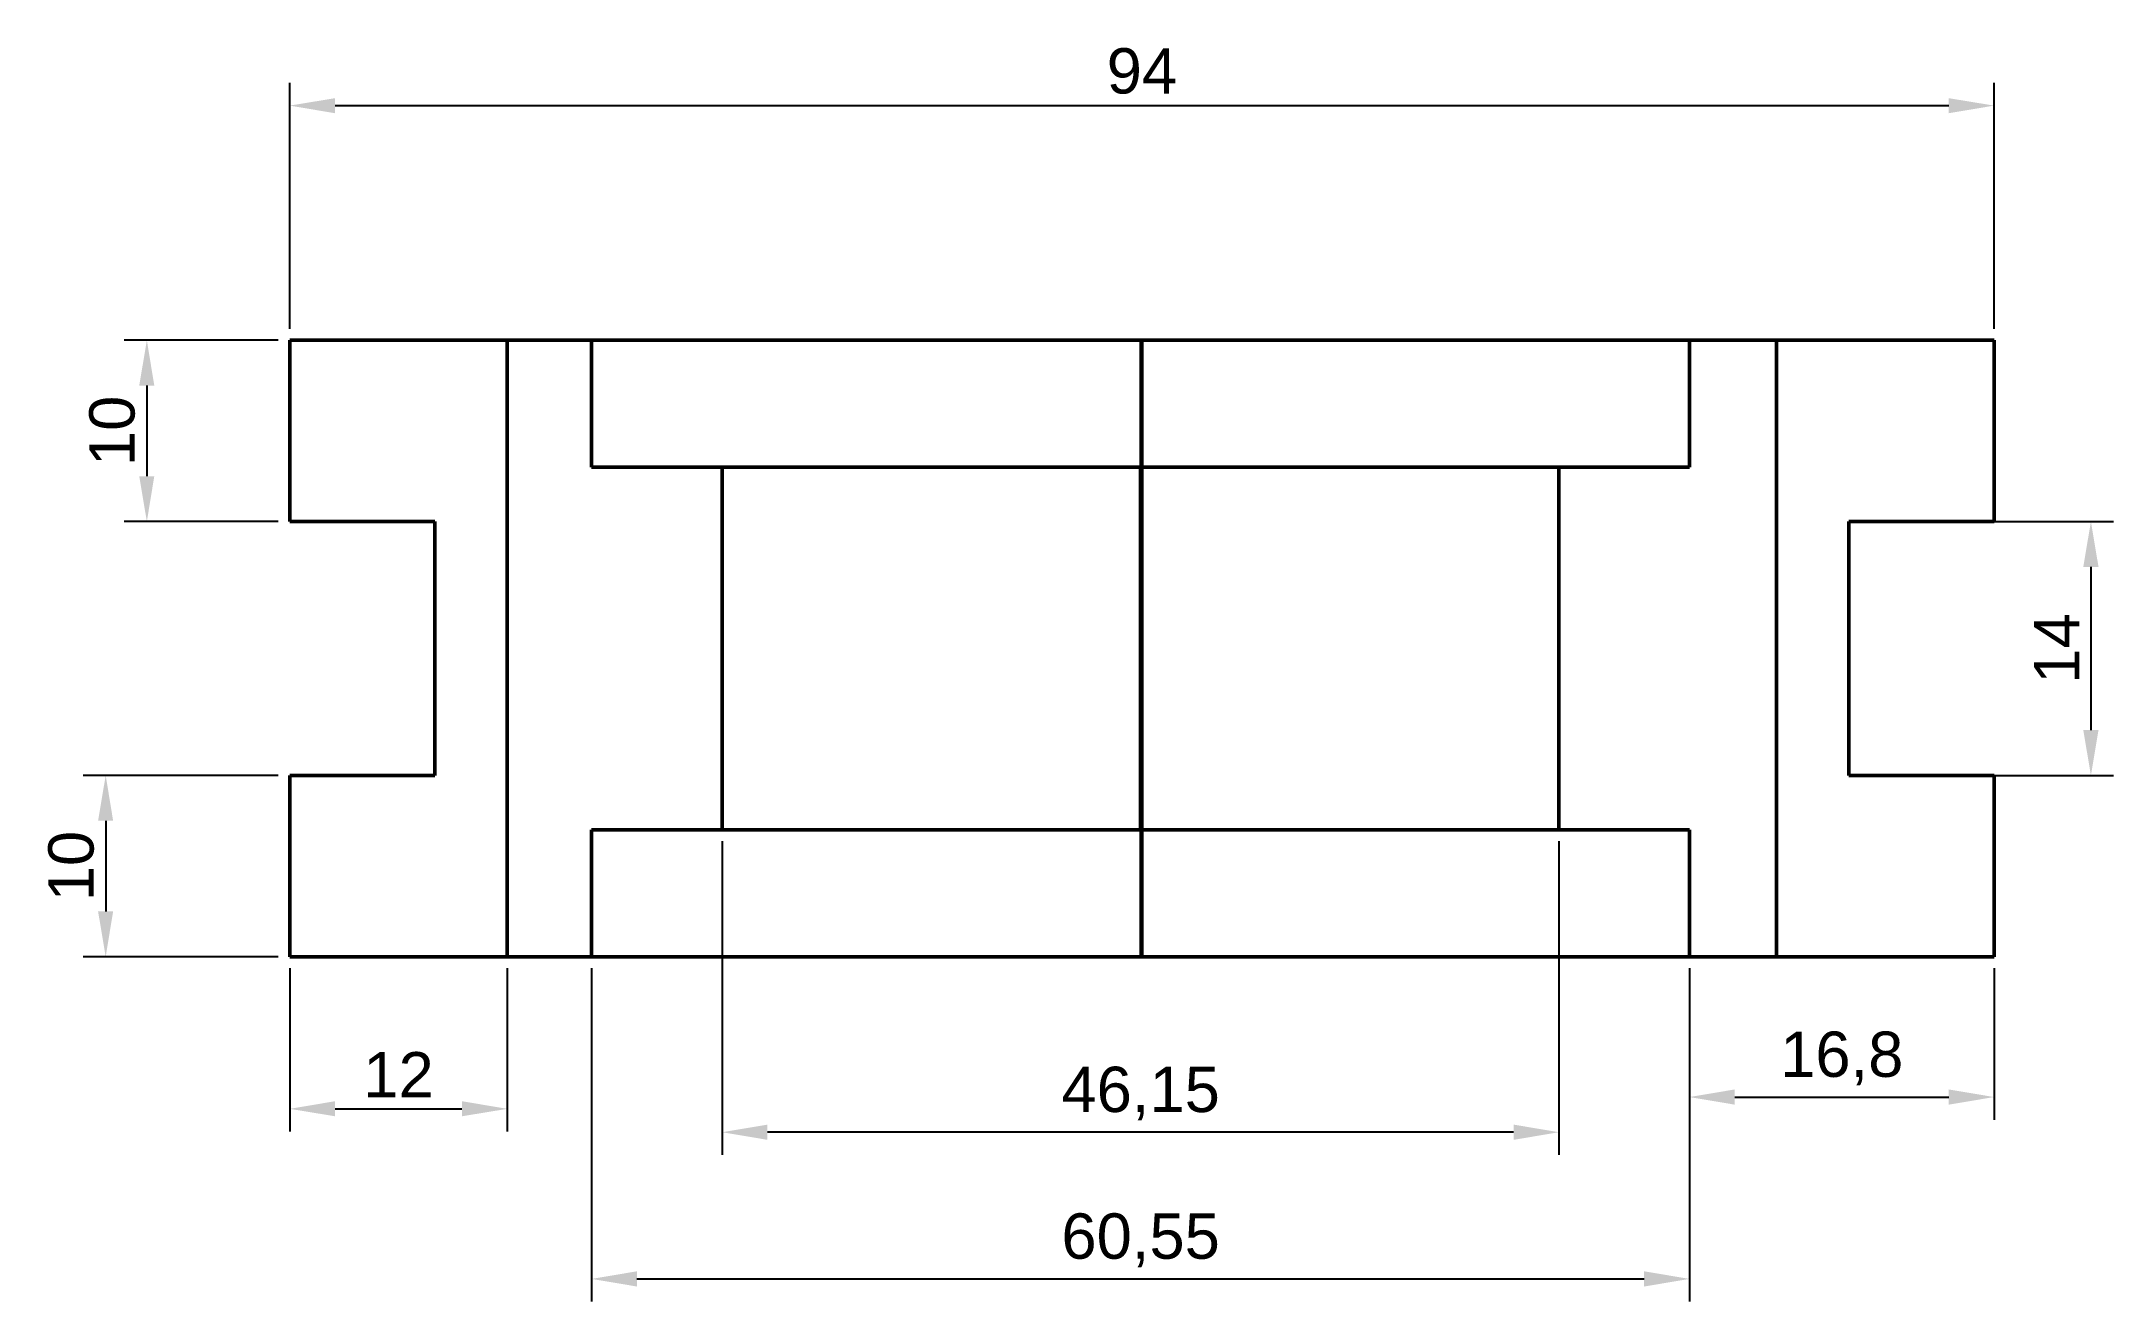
# Model space of a CAD drawing. Header units: millimetres. Extents: x 484 to 598, y 0 to 306.
# Drawn here: x 483.6 to 597.9, y 236.7 to 306.2 of the extents above.
import ezdxf

# ---------------------------------------------------------------- set-up
doc = ezdxf.new("R2010")
doc.units = ezdxf.units.MM
doc.linetypes.add('HIDDEN2', pattern=[4.7625, 3.175, -1.5875])
for name, color, linetype in [('kirtinys-HAT', 7, 'Continuous'), ('kirtinys-HID', 5, 'HIDDEN2'), ('top-DIM', 1, 'Continuous')]:
    doc.layers.add(name, color=color, linetype=linetype)
doc.layers.add('kirtinys-VIS', color=7, linetype='Continuous', lineweight=50)
doc.layers.add('top-VIS', color=7, linetype='Continuous', lineweight=50)
doc.styles.get("Standard").update_dxf_attribs({"font": 'arial.ttf'})
doc.dimstyles.new('ISO-25', dxfattribs={"dimtxt": 2.5, "dimasz": 2.5, "dimexe": 1.25, "dimexo": 0.625, "dimtad": 1, "dimtxsty": 'Standard', "dimcen": 2.5, "dimadec": 0, "dimazin": 0, "dimtfac": 1, "dimtmove": 0, "dimatfit": 3, "dimfxl": 1, "dimarcsym": 0})

# ---------------------------------------------------------------- blocks, each defined once
blk = doc.blocks.new('*D9')
at = {"layer": 'Defpoints', "color": 0, "transparency": 16777216}
for p in [(497.31, 289.69, -38), (489.43, 279.69), (497.31, 279.69, -38)]:
    blk.add_point(p, dxfattribs=at)
at = {"layer": 'top-DIM', "color": 0, "lineweight": -2, "transparency": 16777216}
for p, q in [((496.68, 289.69), (488.18, 289.69)), ((489.43, 287.19), (489.43, 282.19)), ((496.68, 279.69), (488.18, 279.69))]:
    blk.add_line(p, q, dxfattribs=at)
at = {"layer": 'top-DIM', "color": 0, "transparency": 16777216}
for points in [[(489.01, 287.19), (489.84, 287.19), (489.43, 289.69)], [(489.01, 282.19), (489.84, 282.19), (489.43, 279.69)]]:
    blk.add_solid(points, dxfattribs=at)
at = {"layer": 'top-DIM', "color": 0, "transparency": 16777216, "insert": (487.52, 284.69), "char_height": 2.5, "attachment_point": 5, "rotation": 90}
blk.add_mtext('10', dxfattribs=at)
blk = doc.blocks.new('*D10')
at = {"layer": 'Defpoints', "color": 0, "transparency": 16777216}
for p in [(497.31, 265.69, -38), (487.16, 255.69), (497.31, 255.69, -38)]:
    blk.add_point(p, dxfattribs=at)
at = {"layer": 'top-DIM', "color": 0, "lineweight": -2, "transparency": 16777216}
for p, q in [((496.68, 265.69), (485.91, 265.69)), ((487.16, 263.19), (487.16, 258.19)), ((496.68, 255.69), (485.91, 255.69))]:
    blk.add_line(p, q, dxfattribs=at)
at = {"layer": 'top-DIM', "color": 0, "transparency": 16777216}
for points in [[(486.74, 263.19), (487.57, 263.19), (487.16, 265.69)], [(486.74, 258.19), (487.57, 258.19), (487.16, 255.69)]]:
    blk.add_solid(points, dxfattribs=at)
at = {"layer": 'top-DIM', "color": 0, "transparency": 16777216, "insert": (485.26, 260.69), "char_height": 2.5, "attachment_point": 5, "rotation": 90}
blk.add_mtext('10', dxfattribs=at)
blk = doc.blocks.new('*D11')
at = {"layer": 'Defpoints', "color": 0, "transparency": 16777216}
for p in [(591.31, 302.63), (497.31, 289.69, -38), (591.31, 289.69, -38)]:
    blk.add_point(p, dxfattribs=at)
at = {"layer": 'top-DIM', "color": 0, "lineweight": -2, "transparency": 16777216}
for p, q in [((497.31, 290.31), (497.31, 303.88)), ((591.31, 290.31), (591.31, 303.88)), ((499.81, 302.63), (588.81, 302.63))]:
    blk.add_line(p, q, dxfattribs=at)
at = {"layer": 'top-DIM', "color": 0, "transparency": 16777216}
for points in [[(499.81, 303.04), (499.81, 302.21), (497.31, 302.63)], [(588.81, 303.04), (588.81, 302.21), (591.31, 302.63)]]:
    blk.add_solid(points, dxfattribs=at)
at = {"layer": 'top-DIM', "color": 0, "transparency": 16777216, "insert": (544.31, 304.53), "char_height": 2.5, "attachment_point": 5}
blk.add_mtext('94', dxfattribs=at)
blk = doc.blocks.new('*D12')
at = {"layer": 'Defpoints', "color": 0, "transparency": 16777216}
for p in [(583.31, 279.69, -38), (583.31, 265.69, -38), (596.65, 265.69)]:
    blk.add_point(p, dxfattribs=at)
at = {"layer": 'top-DIM', "color": 0, "lineweight": -2, "transparency": 16777216}
for p, q in [((583.93, 279.69), (597.9, 279.69)), ((596.65, 277.19), (596.65, 268.19)), ((583.93, 265.69), (597.9, 265.69))]:
    blk.add_line(p, q, dxfattribs=at)
at = {"layer": 'top-DIM', "color": 0, "transparency": 16777216}
for points in [[(596.23, 277.19), (597.07, 277.19), (596.65, 279.69)], [(596.23, 268.19), (597.07, 268.19), (596.65, 265.69)]]:
    blk.add_solid(points, dxfattribs=at)
at = {"layer": 'top-DIM', "color": 0, "transparency": 16777216, "insert": (594.77, 272.69), "char_height": 2.5, "attachment_point": 5, "rotation": 90}
blk.add_mtext('14', dxfattribs=at)
blk = doc.blocks.new('*D13')
at = {"layer": 'Defpoints', "color": 0, "transparency": 16777216}
for p in [(521.16, 262.69, -38), (567.31, 262.69, -38), (521.16, 246.01)]:
    blk.add_point(p, dxfattribs=at)
at = {"layer": 'top-DIM', "color": 0, "lineweight": -2, "transparency": 16777216}
for p, q in [((521.16, 262.06), (521.16, 244.76)), ((567.31, 262.06), (567.31, 244.76)), ((564.81, 246.01), (523.66, 246.01))]:
    blk.add_line(p, q, dxfattribs=at)
at = {"layer": 'top-DIM', "color": 0, "transparency": 16777216}
for points in [[(523.66, 246.43), (523.66, 245.59), (521.16, 246.01)], [(564.81, 246.43), (564.81, 245.59), (567.31, 246.01)]]:
    blk.add_solid(points, dxfattribs=at)
at = {"layer": 'top-DIM', "color": 0, "transparency": 16777216, "insert": (544.24, 248.14), "char_height": 2.5, "attachment_point": 5}
blk.add_mtext('46,15', dxfattribs=at)
blk = doc.blocks.new('*D14')
at = {"layer": 'Defpoints', "color": 0, "transparency": 16777216}
for p in [(513.96, 255.69, -38), (574.51, 255.69, -38), (574.51, 237.92)]:
    blk.add_point(p, dxfattribs=at)
at = {"layer": 'top-DIM', "color": 0, "lineweight": -2, "transparency": 16777216}
for p, q in [((513.96, 255.06), (513.96, 236.67)), ((574.51, 255.06), (574.51, 236.67)), ((516.46, 237.92), (572.01, 237.92))]:
    blk.add_line(p, q, dxfattribs=at)
at = {"layer": 'top-DIM', "color": 0, "transparency": 16777216}
for points in [[(516.46, 238.34), (516.46, 237.5), (513.96, 237.92)], [(572.01, 238.34), (572.01, 237.5), (574.51, 237.92)]]:
    blk.add_solid(points, dxfattribs=at)
at = {"layer": 'top-DIM', "color": 0, "transparency": 16777216, "insert": (544.24, 240.05), "char_height": 2.5, "attachment_point": 5}
blk.add_mtext('60,55', dxfattribs=at)
blk = doc.blocks.new('*D15')
at = {"layer": 'Defpoints', "color": 0, "transparency": 16777216}
for p in [(497.31, 255.69, -38), (509.31, 255.69, -38), (509.31, 247.3)]:
    blk.add_point(p, dxfattribs=at)
at = {"layer": 'top-DIM', "color": 0, "lineweight": -2, "transparency": 16777216}
for p, q in [((497.31, 255.06), (497.31, 246.05)), ((509.31, 255.06), (509.31, 246.05)), ((499.81, 247.3), (506.81, 247.3))]:
    blk.add_line(p, q, dxfattribs=at)
at = {"layer": 'top-DIM', "color": 0, "transparency": 16777216}
for points in [[(499.81, 247.72), (499.81, 246.89), (497.31, 247.3)], [(506.81, 247.72), (506.81, 246.89), (509.31, 247.3)]]:
    blk.add_solid(points, dxfattribs=at)
at = {"layer": 'top-DIM', "color": 0, "transparency": 16777216, "insert": (503.31, 249.18), "char_height": 2.5, "attachment_point": 5}
blk.add_mtext('12', dxfattribs=at)
blk = doc.blocks.new('*D16')
at = {"layer": 'Defpoints', "color": 0, "transparency": 16777216}
for p in [(574.51, 255.69, -38), (591.31, 255.69, -38), (591.31, 247.95)]:
    blk.add_point(p, dxfattribs=at)
at = {"layer": 'top-DIM', "color": 0, "lineweight": -2, "transparency": 16777216}
for p, q in [((574.51, 255.06), (574.51, 246.7)), ((591.31, 255.06), (591.31, 246.7)), ((577.01, 247.95), (588.81, 247.95))]:
    blk.add_line(p, q, dxfattribs=at)
at = {"layer": 'top-DIM', "color": 0, "transparency": 16777216}
for points in [[(577.01, 248.37), (577.01, 247.53), (574.51, 247.95)], [(588.81, 248.37), (588.81, 247.53), (591.31, 247.95)]]:
    blk.add_solid(points, dxfattribs=at)
at = {"layer": 'top-DIM', "color": 0, "transparency": 16777216, "insert": (582.91, 250.08), "char_height": 2.5, "attachment_point": 5}
blk.add_mtext('16,8', dxfattribs=at)

msp = doc.modelspace()

# ---------------------------------------------------------------- hatches: boundary and pattern name
at = {"layer": 'kirtinys-HAT', "extrusion": (0.999998, -8.2428e-18, 0.001916)}
h = msp.add_hatch(dxfattribs=at)
h.set_pattern_fill('ANSI31', color=256, style=0)
h.paths.add_polyline_path([(282.687, 36.957), (262.687, 36.957), (262.687, 18.957), (255.687, 18.957), (255.687, -1.043), (289.687, -1.043), (289.687, 18.957), (282.687, 18.957)])

# ---------------------------------------------------------------- linework, layer by layer
at = {"layer": 'kirtinys-HID'}
for p, q in [((544.292, 255.687, 8.431), (544.292, 289.687, 8.431)), ((544.293, 289.687, 8.09), (544.293, 279.687, 8.09)), ((544.293, 289.687, 8.067), (544.293, 255.687, 8.067)), ((544.308, 279.687, 0.09), (544.308, 289.687, 0.09)), ((544.308, 279.687, 0.075), (544.293, 279.687, 8.075)), ((544.293, 279.687, 8.09), (544.293, 279.687, 8.075)), ((544.293, 279.687, 8.075), (544.293, 265.687, 8.075)), ((544.308, 265.687, 0.075), (544.308, 279.687, 0.075)), ((544.308, 265.687, 0.075), (544.293, 265.687, 8.075)), ((544.293, 265.687, 8.075), (544.293, 265.687, 8.09)), ((544.293, 265.687, 8.09), (544.293, 255.687, 8.09)), ((544.308, 255.687, 0.09), (544.308, 265.687, 0.09))]:
    msp.add_line(p, q, dxfattribs=at)
at = {"layer": 'kirtinys-VIS'}
for p, q in [((544.27, 289.687, 20), (544.27, 282.687, 20)), ((544.27, 289.687, 20), (544.27, 289.687, 20.058)), ((544.27, 289.687, 20.058), (544.27, 282.687, 20.058)), ((544.308, 289.687), (544.27, 289.687, 20)), ((544.308, 255.687), (544.308, 289.687)), ((544.235, 282.687, 38), (544.235, 262.687, 38)), ((544.235, 282.687, 38), (544.235, 282.687, 38.044)), ((544.235, 282.687, 38.044), (544.235, 262.687, 38.044)), ((544.27, 282.687, 20), (544.235, 282.687, 38)), ((544.235, 262.687, 38), (544.235, 262.687, 38.044)), ((544.235, 262.687, 38), (544.27, 262.687, 20)), ((544.27, 262.687, 20.058), (544.27, 255.687, 20.058)), ((544.27, 262.687, 20), (544.27, 255.687, 20)), ((544.27, 255.687, 20), (544.27, 255.687, 20.058)), ((544.27, 255.687, 20), (544.308, 255.687))]:
    msp.add_line(p, q, dxfattribs=at)
at = {"layer": 'top-VIS'}
for p, q in [((509.308, 289.687), (497.308, 289.687)), ((497.308, 289.687), (497.308, 279.687)), ((509.308, 289.687), (513.962, 289.687)), ((509.308, 255.687), (509.308, 289.687)), ((513.962, 289.687), (513.962, 282.687)), ((574.508, 289.687), (513.962, 289.687)), ((574.508, 289.687), (579.308, 289.687)), ((574.508, 282.687), (574.508, 289.687)), ((579.308, 255.687), (579.308, 289.687)), ((591.308, 289.687), (579.308, 289.687)), ((591.308, 279.687), (591.308, 289.687)), ((513.962, 282.687), (521.162, 282.687)), ((521.162, 282.687), (521.162, 262.687)), ((567.308, 282.687), (521.162, 282.687)), ((567.308, 282.687), (574.508, 282.687)), ((567.308, 262.687), (567.308, 282.687)), ((497.308, 279.687), (505.308, 279.687)), ((505.308, 279.687), (505.308, 265.687)), ((583.308, 279.687), (591.308, 279.687)), ((583.308, 265.687), (583.308, 279.687)), ((505.308, 265.687), (497.308, 265.687)), ((497.308, 265.687), (497.308, 255.687)), ((591.308, 265.687), (583.308, 265.687)), ((591.308, 255.687), (591.308, 265.687)), ((521.162, 262.687), (513.962, 262.687)), ((513.962, 262.687), (513.962, 255.687)), ((567.308, 262.687), (521.162, 262.687)), ((574.508, 262.687), (567.308, 262.687)), ((574.508, 255.687), (574.508, 262.687)), ((497.308, 255.687), (509.308, 255.687)), ((513.962, 255.687), (509.308, 255.687)), ((574.508, 255.687), (513.962, 255.687)), ((579.308, 255.687), (574.508, 255.687)), ((579.308, 255.687), (591.308, 255.687))]:
    msp.add_line(p, q, dxfattribs=at)

# ---------------------------------------------------------------- dimensions: what is measured, and where the dimension line sits
at = {"layer": 'top-DIM', "color": 240, "true_color": 0xed1f24}
for base, p1, p2, picture, middle in [((591.308, 302.627, 38), (497.308, 289.687), (591.308, 289.687), '*D11', (544.308, 304.529, 38)), ((521.162, 246.009, 38), (567.308, 262.687), (521.162, 262.687), '*D13', (544.235, 248.137, 38)), ((509.308, 247.303, 38), (497.308, 255.687), (509.308, 255.687), '*D15', (503.308, 249.184, 38)), ((574.508, 237.921, 38), (513.962, 255.687), (574.508, 255.687), '*D14', (544.235, 240.048, 38)), ((591.308, 247.951, 38), (574.508, 255.687), (591.308, 255.687), '*D16', (582.908, 250.078, 38))]:
    dim = msp.add_linear_dim(base=base, p1=p1, p2=p2, dimstyle='ISO-25', dxfattribs=at)
    dim.commit()
    dim.dimension.update_dxf_attribs({"geometry": picture, "text_midpoint": middle})
for base, p1, p2, picture, middle in [((489.426, 279.687, 38), (497.308, 289.687), (497.308, 279.687), '*D9', (487.524, 284.687, 38)), ((596.649, 265.687, 38), (583.308, 279.687), (583.308, 265.687), '*D12', (594.769, 272.687, 38)), ((487.158, 255.687, 38), (497.308, 265.687), (497.308, 255.687), '*D10', (485.257, 260.687, 38))]:
    dim = msp.add_linear_dim(base=base, p1=p1, p2=p2, angle=90, dimstyle='ISO-25', dxfattribs=at)
    dim.commit()
    dim.dimension.update_dxf_attribs({"geometry": picture, "text_midpoint": middle})

doc.saveas('drawing.dxf')
